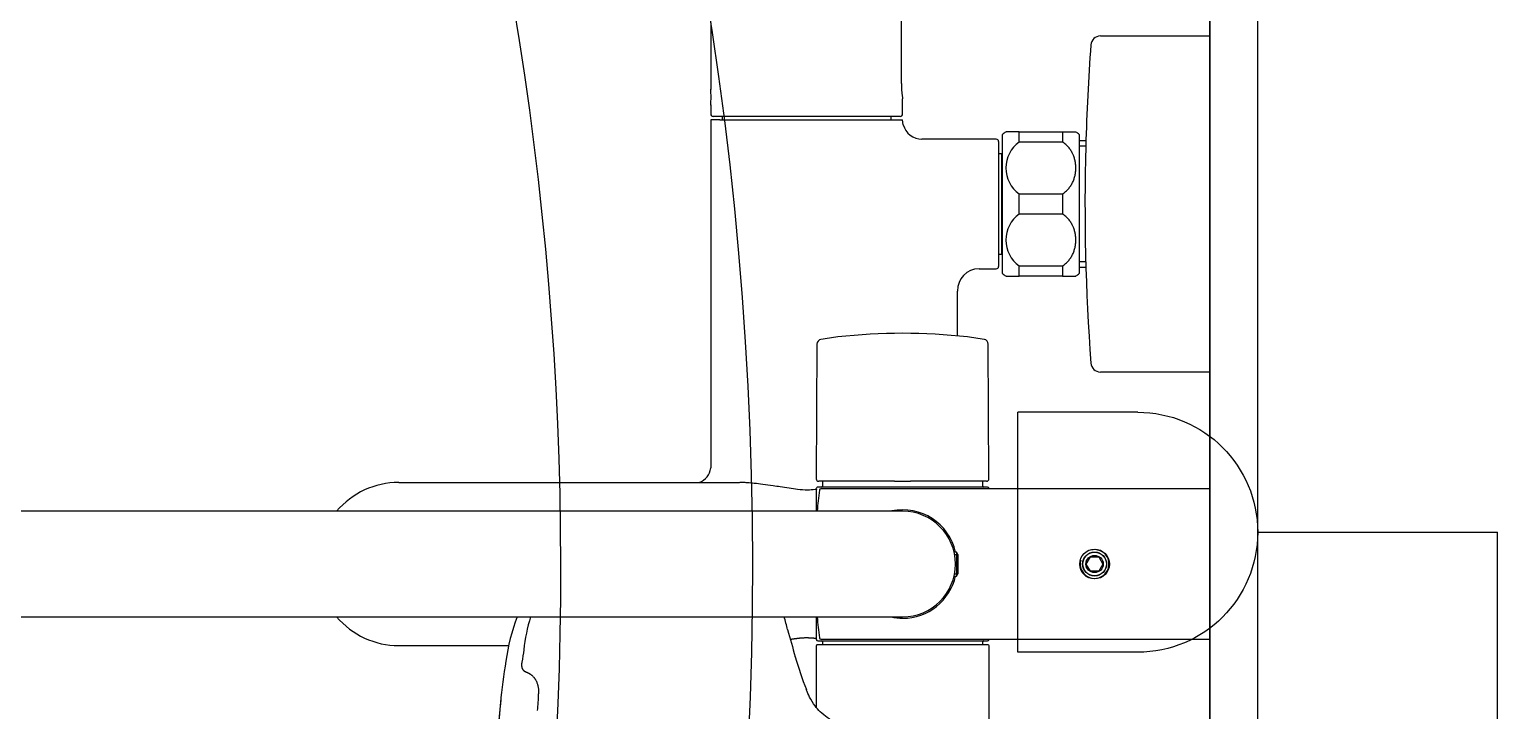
# Model space of a CAD drawing. Header units: millimetres. Extents: x 976 to 9349, y -714 to 2211.
# Drawn here: x 6685.25 to 6715.85, y 26 to 40.19 of the extents above; entities that cross this region are included whole.
import ezdxf

# ---------------------------------------------------------------- set-up
doc = ezdxf.new("R2010")
doc.units = ezdxf.units.MM
for name, color, linetype in [('Inst - odpływ', 35, 'Continuous'), ('Płytki', 254, 'Continuous'), ('Wbudowane', 175, 'Continuous'), ('Ściany', 7, 'Continuous')]:
    doc.layers.add(name, color=color, linetype=linetype)

# ---------------------------------------------------------------- blocks, each defined once
blk = doc.blocks.new('Z$W@#4664')
for p, q in [((2.5, 5), (5, 5)), ((5, 0), (5, 5)), ((2.5, 0), (5, 0))]:
    blk.add_line(p, q)
blk.add_arc((2.5, 2.5), 2.5, 90, 270)
blk = doc.blocks.new('Z$W@#15141')
for p, q in [((0, 20), (5, 20)), ((5, 0), (5, 20)), ((0, 0), (5, 0))]:
    blk.add_line(p, q)
blk = doc.blocks.new('Z$W@#9123')
for p, q in [((10.925, 52.903), (3.925, 52.903)), ((3.925, 50.624), (3.925, 52.903)), ((9.425, 52.903), (5.425, 52.903)), ((10.925, 52.903), (10.925, 50.624)), ((16.925, 52.903), (12.925, 52.903)), ((13.36, 52.903), (16.49, 52.903)), ((13.36, 52.903), (13.36, 44.797)), ((16.49, 44.797), (16.49, 52.903)), ((14.775, 50.589), (14.925, 50.676)), ((14.775, 50.416), (14.775, 50.589)), ((14.925, 50.676), (15.075, 50.589)), ((15.075, 50.589), (15.075, 50.416)), ((5.975, 50.183), (8.875, 50.183)), ((6.103, 50.183), (6.103, 50.322)), ((6.22, 50.319), (6.22, 50.183)), ((8.63, 50.319), (8.63, 50.183)), ((8.747, 50.322), (8.747, 50.183)), ((14.925, 50.329), (14.775, 50.416)), ((15.075, 50.416), (14.925, 50.329)), ((5.925, 49.833), (5.925, 50.112)), ((8.925, 49.833), (8.925, 50.112)), ((5.925, 48.933), (5.925, 49.833)), ((5.925, 49.833), (6.134, 49.833)), ((6.134, 49.833), (6.134, 48.933)), ((7.216, 48.933), (7.216, 49.833)), ((7.216, 49.833), (7.634, 49.833)), ((7.634, 49.833), (7.634, 48.933)), ((8.716, 48.933), (8.716, 49.833)), ((8.716, 49.833), (8.925, 49.833)), ((8.925, 49.833), (8.925, 48.933)), ((6.134, 48.933), (5.925, 48.933)), ((5.925, 48.933), (5.925, 48.653)), ((7.634, 48.933), (7.216, 48.933)), ((8.925, 48.933), (8.716, 48.933)), ((8.925, 48.653), (8.925, 48.933)), ((8.875, 48.583), (5.975, 48.583)), ((6.075, 48.453), (6.075, 46.906)), ((6.125, 48.503), (8.725, 48.503)), ((6.388, 48.583), (6.38, 48.573)), ((8.47, 48.573), (6.38, 48.573)), ((6.38, 48.573), (6.38, 48.503)), ((8.47, 48.573), (8.462, 48.583)), ((8.47, 48.503), (8.47, 48.573)), ((8.775, 48.104), (8.775, 48.453)), ((13.152, 48.302), (10.343, 48.288)), ((13.202, 48.252), (13.202, 46.946)), ((13.305, 48.173), (13.202, 48.173)), ((13.325, 48.273), (13.325, 44.733)), ((13.36, 48.303), (13.355, 48.303)), ((16.495, 48.303), (16.49, 48.303)), ((16.525, 44.733), (16.525, 48.273)), ((16.61, 48.173), (16.545, 48.173)), ((16.61, 48.283), (16.61, 44.723)), ((21.21, 48.303), (16.63, 48.303)), ((10.173, 47.647), (9.24, 47.647)), ((14.724, 47.653), (14.675, 47.624)), ((14.675, 47.624), (15.175, 47.624)), ((14.675, 47.624), (14.675, 47.574)), ((14.724, 47.653), (15.126, 47.653)), ((14.724, 47.574), (14.724, 47.653)), ((15.175, 47.624), (15.126, 47.653)), ((15.126, 47.574), (15.126, 47.653)), ((15.175, 47.574), (15.175, 47.624)), ((13.202, 46.946), (13.202, 46.738)), ((5.777, 46.515), (5.675, 46.497)), ((13.202, 46.738), (13.202, 46.715)), ((13.202, 46.715), (13.202, 46.669)), ((13.202, 46.336), (13.202, 46.669)), ((4.917, 46.478), (1.333, 46.478)), ((5.55, 46.503), (5.233, 46.503)), ((5.6, 46.453), (5.6, 42.553)), ((5.675, 46.263), (5.6, 46.263)), ((5.675, 46.035), (5.675, 46.498)), ((13.202, 46.336), (13.202, 46.29)), ((13.202, 46.29), (13.202, 46.267)), ((13.202, 46.267), (13.202, 46.059)), ((13.825, 46.503), (13.825, 42.453)), ((16.025, 42.453), (16.025, 46.503)), ((5.675, 42.69), (5.675, 46.035)), ((13.202, 46.059), (13.202, 44.753)), ((10.343, 44.718), (13.152, 44.703)), ((13.202, 44.833), (13.305, 44.833)), ((13.355, 44.703), (13.825, 44.703)), ((16.025, 44.703), (16.495, 44.703)), ((16.545, 44.833), (16.61, 44.833)), ((16.63, 44.703), (17.907, 44.703)), ((13.225, 36.003), (13.225, 43.105)), ((5.6, 42.743), (5.675, 42.743)), ((5.675, 42.69), (5.675, 42.503)), ((3.65, 42.503), (5.031, 42.503)), ((5.369, 42.503), (5.55, 42.503)), ((5.675, 42.503), (12.925, 42.503)), ((13.825, 42.453), (13.825, 16.553)), ((16.025, 16.553), (16.025, 42.453)), ((16.625, 36.003), (16.625, 38.304))]:
    blk.add_line(p, q)
for radius in [0.31, 0.25, 0.246, 0.18]:
    blk.add_circle((14.925, 50.503), radius)
for centre, radius, start, end in [((14.925, 50.503), 0.3, 255, 195), ((4.125, 50.624), 0.2, 180, 265.7757), ((10.725, 50.624), 0.2, 274.2243, 0), ((7.425, 95.303), 45, 265.7757, 268.4656), ((6.765, 49.569), 1, 142.1519, 147.1021), ((7.425, 95.303), 45, 268.4656, 274.2243), ((8.085, 49.569), 1, 32.8979, 37.8481), ((6.765, 49.196), 1, 212.904, 217.8481), ((6.675, 49.317), 0.664, 215.3947, 324.6053), ((8.175, 49.317), 0.664, 215.3947, 324.6053), ((8.085, 49.196), 1, 322.1519, 327.093), ((6.125, 48.453), 0.05, 90, 180), ((8.725, 48.453), 0.05, 0, 90), ((9.235, 48.106), 0.463, 181.3498, 270.2965), ((15.651, 47.241), 5.49, 169.891, 173.6046), ((10.344, 48.188), 0.1, 90.3, 169.891), ((13.152, 48.252), 0.05, 0, 90.3), ((13.305, 48.193), 0.02, 270, 0), ((13.355, 48.273), 0.03, 90, 180), ((16.495, 48.273), 0.03, 0, 90), ((16.545, 48.193), 0.02, 180, 270), ((16.63, 48.283), 0.02, 90, 180), ((22.243, 46.503), 12.124, 173.6046, 186.3954), ((14.925, 46.503), 1.13, 102.5713, 191.5041), ((14.925, 46.503), 1.1, 0, 180), ((14.925, 46.503), 1.13, 0, 77.4173), ((5.666, 46.908), 0.408, 285.7816, 359.7132), ((4.917, 48.539), 2.061, 270.0101, 277.1271), ((4.917, 48.538), 2.06, 276.8524, 277.1284), ((4.916, 48.552), 2.074, 277.094, 278.7932), ((4.916, 48.554), 2.076, 277.0959, 278.7941), ((5.55, 46.453), 0.05, 0, 90), ((14.925, 46.503), 1.13, 347.5081, 0), ((15.651, 45.764), 5.49, 186.3954, 190.109), ((10.344, 44.818), 0.1, 190.109, 269.7), ((13.152, 44.753), 0.05, 269.7, 0), ((13.305, 44.813), 0.02, 0, 90), ((13.355, 44.733), 0.03, 180, 270), ((13.39, 44.797), 0.03, 180, 262.9292), ((14.925, 57.173), 12.5, 262.9292, 264.9514), ((14.925, 57.173), 12.5, 275.0486, 277.0708), ((16.46, 44.797), 0.03, 277.0708, 0), ((16.495, 44.733), 0.03, 270, 0), ((16.545, 44.813), 0.02, 90, 180), ((16.63, 44.723), 0.02, 180, 270), ((14.616, 52.049), 8.1, 286.0787, 291.177), ((16.895, 41.323), 2.846, 102.2287, 107.863), ((-15.617, 157.742), 118.032, 285.68426, 285.96983), ((5.55, 42.553), 0.05, 270, 0), ((5.202, 40.53), 1.98, 90.058, 94.9637), ((5.031, 42.553), 0.05, 270.0015, 279.347), ((5.198, 40.53), 1.98, 85.0363, 89.942), ((5.369, 42.553), 0.05, 260.653, 269.9985), ((12.881, 42.14), 0.365, 19.9931, 83.1402), ((17.591, 35.845), 3.072, 82.7289, 89.2593), ((17.032, 41.926), 3.332, 252.4016, 264.5082), ((18.349, 47.84), 9.374, 259.9513, 261.5249), ((17.526, 38.562), 0.358, 150.7454, 160.8849), ((17.517, 42.413), 4.216, 249.2752, 262.2433), ((18.828, 49.077), 11.004, 260.1636, 264.7277), ((19.425, 54.888), 16.844, 263.8368, 263.868), ((19.63, 55.747), 17.716, 263.9388, 264.2033), ((19.425, 54.888), 16.844, 264.3264, 267.2854), ((19.63, 55.747), 17.716, 264.2033, 266.7538), ((14.925, 36.003), 1.7, 180, 229.6798), ((14.925, 36.003), 1.7, 310.3202, 0)]:
    blk.add_arc(centre, radius, start, end)
for points, degree, knots in [([(7.216, 49.833), (7.201, 49.857), (7.185, 49.879), (7.149, 49.921), (7.13, 49.94), (7.099, 49.967), (7.088, 49.975), (7.072, 49.988), (7.067, 49.992), (7.056, 49.999), (7.05, 50.003), (7.022, 50.021), (6.999, 50.034), (6.952, 50.057), (6.928, 50.067), (6.891, 50.079), (6.878, 50.083), (6.853, 50.09), (6.841, 50.093), (6.803, 50.101), (6.778, 50.105), (6.727, 50.111), (6.701, 50.112), (6.662, 50.112), (6.65, 50.112), (6.624, 50.11), (6.611, 50.109), (6.573, 50.105), (6.548, 50.101), (6.498, 50.09), (6.473, 50.084), (6.436, 50.071), (6.424, 50.067), (6.406, 50.059), (6.4, 50.057), (6.388, 50.052), (6.382, 50.049), (6.352, 50.035), (6.329, 50.022), (6.284, 49.993), (6.263, 49.977), (6.237, 49.955), (6.232, 49.95), (6.222, 49.941), (6.217, 49.936), (6.202, 49.921), (6.193, 49.911), (6.165, 49.88), (6.149, 49.857), (6.134, 49.833)], 3, [0, 0, 0, 0, 0.0625, 0.0625, 0.125, 0.125, 0.15625, 0.15625, 0.171875, 0.171875, 0.1875, 0.1875, 0.25, 0.25, 0.3125, 0.3125, 0.34375, 0.34375, 0.375, 0.375, 0.4375, 0.4375, 0.5, 0.5, 0.53125, 0.53125, 0.5625, 0.5625, 0.625, 0.625, 0.6875, 0.6875, 0.71875, 0.71875, 0.734375, 0.734375, 0.75, 0.75, 0.8125, 0.8125, 0.875, 0.875, 0.890625, 0.890625, 0.90625, 0.90625, 0.9375, 0.9375, 1, 1, 1, 1]), ([(8.716, 49.833), (8.701, 49.857), (8.685, 49.879), (8.649, 49.921), (8.63, 49.94), (8.599, 49.967), (8.588, 49.975), (8.572, 49.988), (8.567, 49.992), (8.556, 49.999), (8.55, 50.003), (8.522, 50.021), (8.499, 50.034), (8.452, 50.057), (8.428, 50.067), (8.391, 50.079), (8.378, 50.083), (8.353, 50.09), (8.341, 50.093), (8.303, 50.101), (8.278, 50.105), (8.227, 50.111), (8.201, 50.112), (8.162, 50.112), (8.15, 50.112), (8.124, 50.11), (8.111, 50.109), (8.073, 50.105), (8.048, 50.101), (7.998, 50.09), (7.973, 50.084), (7.936, 50.071), (7.924, 50.067), (7.906, 50.059), (7.9, 50.057), (7.888, 50.052), (7.882, 50.049), (7.852, 50.035), (7.829, 50.022), (7.784, 49.993), (7.763, 49.977), (7.737, 49.955), (7.732, 49.95), (7.722, 49.941), (7.717, 49.936), (7.702, 49.921), (7.693, 49.911), (7.665, 49.88), (7.649, 49.857), (7.634, 49.833)], 3, [0, 0, 0, 0, 0.0625, 0.0625, 0.125, 0.125, 0.15625, 0.15625, 0.171875, 0.171875, 0.1875, 0.1875, 0.25, 0.25, 0.3125, 0.3125, 0.34375, 0.34375, 0.375, 0.375, 0.4375, 0.4375, 0.5, 0.5, 0.53125, 0.53125, 0.5625, 0.5625, 0.625, 0.625, 0.6875, 0.6875, 0.71875, 0.71875, 0.734375, 0.734375, 0.75, 0.75, 0.8125, 0.8125, 0.875, 0.875, 0.890625, 0.890625, 0.90625, 0.90625, 0.9375, 0.9375, 1, 1, 1, 1]), ([(18.25, 45.096), (18.204, 45.035), (18.129, 44.941), (18.012, 44.789), (17.872, 44.666), (17.711, 44.568), (17.597, 44.519), (17.538, 44.495)], 3, [0, 0, 0, 0, 0.230823, 0.435475, 0.612042, 0.830667, 1, 1, 1, 1]), ([(13.367, 44.718), (13.369, 44.705), (13.377, 44.639), (13.39, 44.505), (13.377, 44.322), (13.346, 44.134), (13.32, 43.964), (13.292, 43.781), (13.266, 43.601), (13.245, 43.422), (13.233, 43.282), (13.227, 43.18), (13.225, 43.128), (13.225, 43.107)], 3, [0, 0, 0, 0, 0.02365, 0.121473, 0.246732, 0.356697, 0.470969, 0.561496, 0.696864, 0.808413, 0.896182, 0.960257, 1, 1, 1, 1]), ([(16.479, 44.706), (16.478, 44.694), (16.473, 44.655), (16.464, 44.553), (16.46, 44.433), (16.475, 44.318), (16.488, 44.23), (16.498, 44.171), (16.499, 44.163)], 5, [0, 0, 0, 0, 0, 0, 0.114983, 0.366878, 0.916978, 1, 1, 1, 1, 1, 1]), ([(17.19, 38.691), (17.191, 38.694), (17.192, 38.697), (17.195, 38.702), (17.197, 38.708), (17.202, 38.716), (17.206, 38.723), (17.211, 38.731), (17.215, 38.739), (17.22, 38.746), (17.226, 38.754), (17.231, 38.761), (17.237, 38.769), (17.245, 38.778), (17.252, 38.787), (17.26, 38.795), (17.269, 38.803), (17.277, 38.811), (17.287, 38.819), (17.296, 38.826), (17.307, 38.834), (17.318, 38.841), (17.327, 38.847), (17.34, 38.855), (17.354, 38.863), (17.367, 38.869), (17.38, 38.875), (17.399, 38.883), (17.421, 38.891), (17.436, 38.895), (17.446, 38.898), (17.46, 38.901), (17.48, 38.905), (17.505, 38.91), (17.536, 38.914), (17.58, 38.917), (17.611, 38.917), (17.63, 38.917)], 3, [0, 0, 0, 0, 0.01373, 0.023816, 0.036107, 0.051724, 0.076662, 0.08625, 0.109186, 0.131755, 0.138626, 0.16344, 0.186759, 0.194738, 0.238546, 0.253802, 0.260759, 0.307431, 0.323533, 0.335837, 0.374697, 0.402227, 0.411773, 0.439784, 0.48754, 0.508821, 0.51965, 0.569695, 0.626644, 0.650492, 0.655868, 0.683667, 0.730466, 0.768405, 0.820999, 0.904223, 1, 1, 1, 1]), ([(16.968, 38.569), (16.981, 38.566), (17.003, 38.563), (17.034, 38.561), (17.053, 38.563), (17.064, 38.564), (17.074, 38.566), (17.084, 38.568), (17.096, 38.572), (17.103, 38.575), (17.111, 38.579), (17.116, 38.582), (17.121, 38.585), (17.126, 38.589), (17.13, 38.592), (17.135, 38.596), (17.139, 38.6), (17.144, 38.605), (17.148, 38.609), (17.151, 38.613), (17.153, 38.616), (17.155, 38.62), (17.158, 38.624), (17.161, 38.628), (17.163, 38.632), (17.165, 38.635), (17.167, 38.639), (17.169, 38.643), (17.171, 38.648), (17.174, 38.653), (17.176, 38.66), (17.181, 38.67), (17.185, 38.68), (17.188, 38.688), (17.189, 38.69), (17.19, 38.691)], 3, [0, 0, 0, 0, 0.126083, 0.23574, 0.301941, 0.319982, 0.346858, 0.409316, 0.424957, 0.478612, 0.489495, 0.519876, 0.539886, 0.560709, 0.582311, 0.598684, 0.626097, 0.645604, 0.667506, 0.688074, 0.699944, 0.710516, 0.730473, 0.75031, 0.766218, 0.776959, 0.797192, 0.809759, 0.829719, 0.853176, 0.868821, 0.908113, 0.97541, 0.985864, 1, 1, 1, 1]), ([(17.188, 38.679), (17.185, 38.67), (17.181, 38.662), (17.174, 38.651), (17.172, 38.647), (17.169, 38.643)], 3, [0, 0, 0, 0, 0.653669, 0.653669, 1, 1, 1, 1])]:
    blk.add_open_spline(points, degree=degree, knots=knots)
for points, degree in [([(8.775, 48.096), (8.775, 48.099), (8.775, 48.103), (8.775, 48.106)], 3), ([(16.86, 44.266), (16.858, 44.265), (16.857, 44.265), (16.856, 44.265), (16.854, 44.264)], 4)]:
    blk.add_open_spline(points, degree=degree)
blk = doc.blocks.new('Z$W@#8064')
blk.add_line((0, 0), (70, 0))
for radius, start, end in [(70.81, 251.13073, 289.03951), (74.81, 247.27422, 292.89111)]:
    blk.add_arc((34.901, 84.332, 3.975), radius, start, end)

msp = doc.modelspace()

# ---------------------------------------------------------------- linework, layer by layer
at = {"layer": 'Płytki'}
msp.add_line((6709.852, 64.057), (6709.852, -5.943), dxfattribs=at)
at = {"layer": 'Ściany'}
msp.add_line((6710.852, -6.943), (6710.852, 230.357), dxfattribs=at)

# ---------------------------------------------------------------- block references
at = {"layer": 'Inst - odpływ', "xscale": -1}
msp.add_blockref('Z$W@#4664', (6710.852, 27.219), dxfattribs=at)
at = {"layer": 'Wbudowane'}
for name, p, rotation in [('Z$W@#8064', (6709.852, -5.943), 90), ('Z$W@#9123', (6656.95, 43.982), -90.00000000000001)]:
    msp.add_blockref(name, p, dxfattribs=dict(at, rotation=rotation))
msp.add_blockref('Z$W@#15141', (6710.852, 9.719), dxfattribs=at)

doc.saveas('drawing.dxf')
